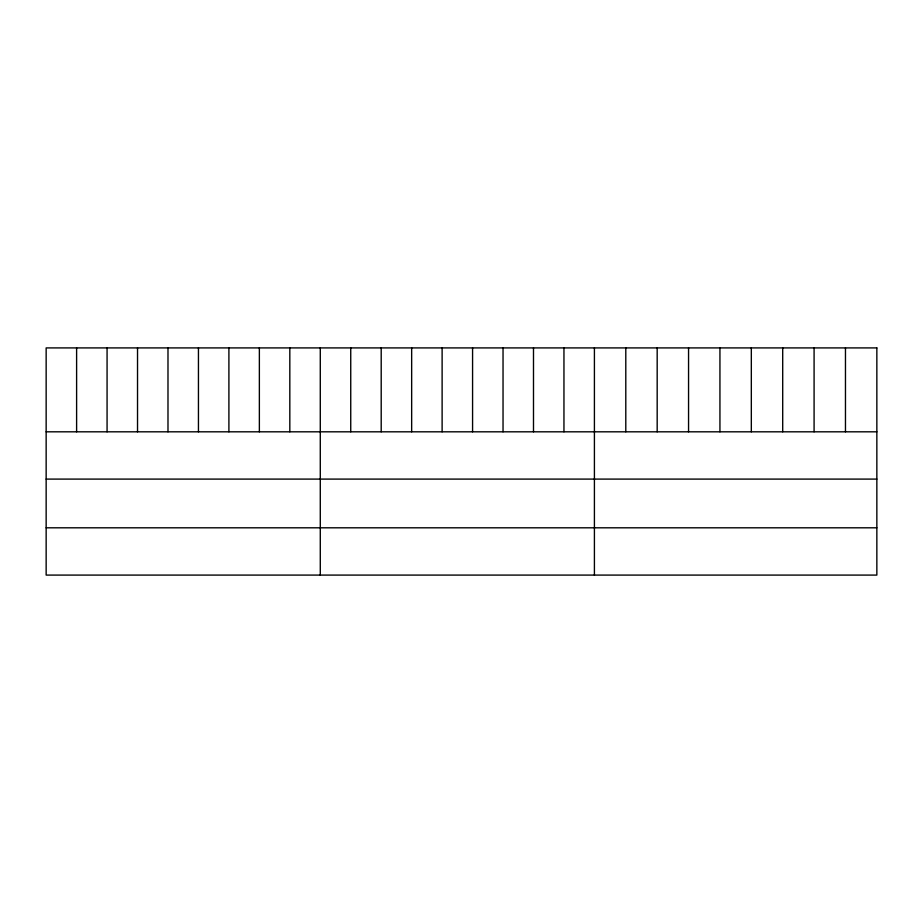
<?xml version="1.0" encoding="UTF-8"?>
<svg xmlns="http://www.w3.org/2000/svg" width="923" height="923" viewBox="0 0 923 923"><rect width="100%" height="100%" fill="white"/><g stroke="black" fill="none" stroke-linecap="round" stroke-linejoin="round"><path stroke-width="1.38" d="M46.15 431.814L876.85 431.814M46.15 479.095L876.85 479.095M46.15 527.806L876.85 527.806M845.468 347.913L845.468 431.814M814.086 347.913L814.086 431.814M782.704 347.913L782.704 431.814M751.322 347.913L751.322 431.814M719.94 347.913L719.94 431.814M688.558 347.913L688.558 431.814M657.176 347.913L657.176 431.814M625.794 347.913L625.794 431.814M594.412 347.913L594.412 575.087M563.953 347.913L563.953 431.814M533.494 347.913L533.494 431.814M503.035 347.913L503.035 431.814M472.576 347.913L472.576 431.814M442.117 347.913L442.117 431.814M411.658 347.913L411.658 431.814M381.199 347.913L381.199 431.814M350.74 347.913L350.74 431.814M320.281 347.913L320.281 575.087M289.822 347.913L289.822 431.814M259.363 347.913L259.363 431.814M228.904 347.913L228.904 431.814M198.445 347.913L198.445 431.814M167.986 347.913L167.986 431.814M137.527 347.913L137.527 431.814M107.068 347.913L107.068 431.814M76.609 347.913L76.609 431.814M876.85 347.913L46.15 347.913L46.15 575.087L876.85 575.087L876.85 347.913"/></g></svg>
